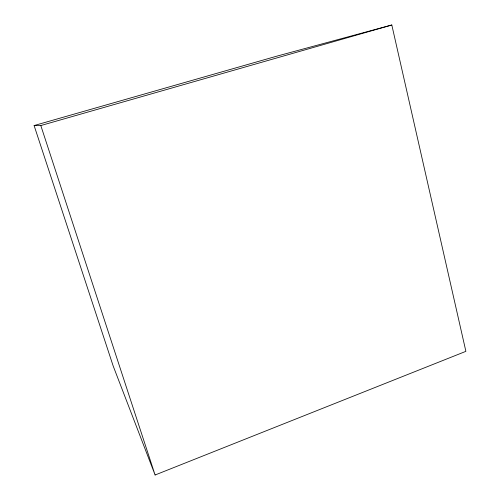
<?xml version="1.0" encoding="UTF-8"?>
<svg xmlns="http://www.w3.org/2000/svg" width="500" height="500" viewBox="0 0 500 500"><rect width="100%" height="100%" fill="white"/><g stroke="black" fill="none" stroke-linecap="round" stroke-linejoin="round"><path stroke-width="0.75" d="M155.1 475L465.887 351.344L391.812 25L276.575 56.231L34.112 125.556L113.194 366.037L155.1 475L40.812 125.55L34.112 125.556M40.812 125.55L391.812 25"/></g></svg>
